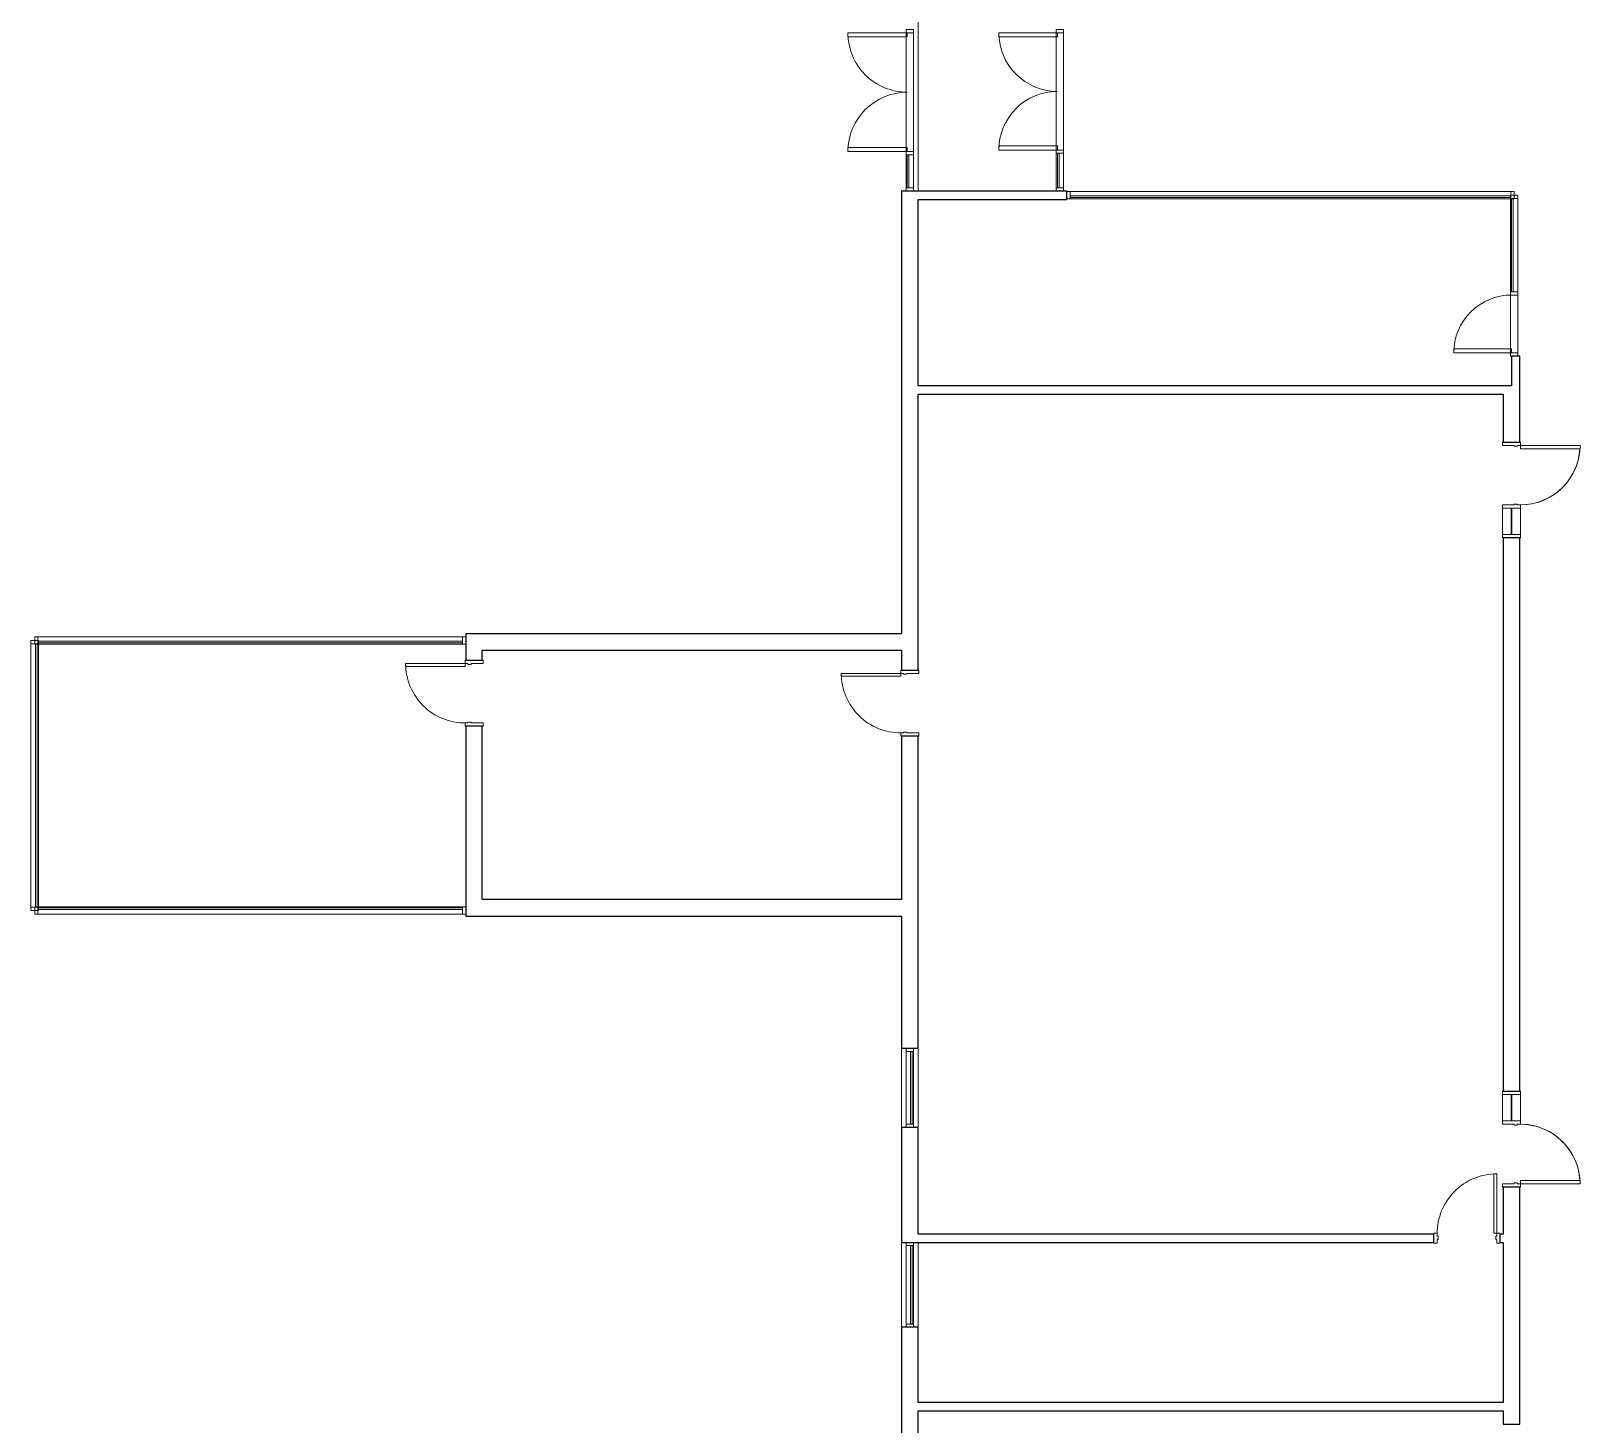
# Model space of a CAD drawing. Header units: inches. Extents: x -805 to 1035, y -5106 to -727.
# Drawn here: x -805 to 133, y -3601 to -2757 of the extents above; entities that cross this region are included whole.
import ezdxf

# ---------------------------------------------------------------- set-up
doc = ezdxf.new("R2010")
doc.units = ezdxf.units.IN
doc.header["$MEASUREMENT"] = 0
for name, color, linetype, lineweight in [('A-DOOR', 31, 'Continuous', 9), ('A-DOOR-FRAM', 31, 'Continuous', 15), ('A-FLOR', 192, 'Continuous', 9), ('A-GLAZ-CURT', 52, 'Continuous', 9), ('A-GLAZ-CWMG', 51, 'Continuous', 9), ('A-WALL', 113, 'Continuous', 9), ('I-WALL', 2, 'Continuous', 9)]:
    doc.layers.add(name, color=color, linetype=linetype, lineweight=lineweight)

# ---------------------------------------------------------------- blocks, each defined once
blk = doc.blocks.new('CW-Single_CE_ - Medium Style-5186058-LEVEL 1 - Map Export')
at = {"layer": 'A-DOOR', "lineweight": 15}
for p, q in [((-17.5, 36.5), (-17.5, 1.5)), ((-15, 36.5), (-17.5, 36.5)), ((-15, 1.5), (-15, 36.5)), ((-17.5, 1.5), (-15, 1.5))]:
    blk.add_line(p, q, dxfattribs=at)
at = {"layer": 'A-DOOR'}
blk.add_arc((-17.5, 1.5), 35, 360, 90, dxfattribs=at)
blk = doc.blocks.new('Rectangular Mullion - 4 1_2_ x 2_ Rectangular_CE_-5146178-LEVEL 1 - Map Export')
at = {"layer": 'A-GLAZ-CWMG'}
for p, q in [((91.07, -2917.21), (91.07, -2952.21)), ((95.57, -2917.21), (95.57, -2952.21))]:
    blk.add_line(p, q, dxfattribs=at)
blk = doc.blocks.new('Rectangular Mullion - 4 1_2_ x 2_ Rectangular_CE_-5186047-LEVEL 1 - Map Export')
at = {"layer": 'A-GLAZ-CWMG', "lineweight": 15}
for p, q in [((-2, 2.25), (0, 2.25)), ((-2, -2.25), (-2, 2.25)), ((0, 2.25), (0, -2.25)), ((0, -2.25), (-2, -2.25))]:
    blk.add_line(p, q, dxfattribs=at)
blk = doc.blocks.new('Rectangular Mullion - 4 1_2_ x 2_ Rectangular_CE_-5186048-LEVEL 1 - Map Export')
at = {"layer": 'A-GLAZ-CWMG', "lineweight": 15}
for p, q in [((0, 2.25), (-2, 2.25)), ((-2, 2.25), (-2, -2.25)), ((0, -2.25), (0, 2.25)), ((-2, -2.25), (0, -2.25))]:
    blk.add_line(p, q, dxfattribs=at)
blk = doc.blocks.new('System Panel - zGlazed-5186059-LEVEL 1 - Map Export')
at = {"layer": 'A-GLAZ-CURT'}
for p, q in [((133.5, 1.5), (-133.5, 1.5)), ((-133.5, 1.5), (-133.5, 0.5)), ((-133.5, 0.5), (133.5, 0.5)), ((133.5, 0.5), (133.5, 1.5))]:
    blk.add_line(p, q, dxfattribs=at)
blk = doc.blocks.new('Rectangular Mullion - 4 1_2_ x 2_ Rectangular_CE_-5137720-LEVEL 1 - Map Export')
at = {"layer": 'A-GLAZ-CWMG'}
for p, q in [((-175.68, -2854.46), (91.32, -2854.46)), ((-175.68, -2858.96), (91.32, -2858.96))]:
    blk.add_line(p, q, dxfattribs=at)
blk = doc.blocks.new('System Panel - zGlazed-5186060-LEVEL 1 - Map Export')
at = {"layer": 'A-GLAZ-CURT'}
for p, q in [((10.5, 1.5), (-10.5, 1.5)), ((-10.5, 1.5), (-10.5, 0.5)), ((-10.5, 0.5), (10.5, 0.5)), ((10.5, 0.5), (10.5, 1.5))]:
    blk.add_line(p, q, dxfattribs=at)
blk = doc.blocks.new('Rectangular Mullion - 4 1_2_ x 2_ Rectangular_CE_-5147203-LEVEL 1 - Map Export')
at = {"layer": 'A-GLAZ-CWMG'}
for p, q in [((-184.13, -2831.39), (-184.13, -2852.39)), ((-179.63, -2831.39), (-179.63, -2852.39))]:
    blk.add_line(p, q, dxfattribs=at)
blk = doc.blocks.new('System Panel - zGlazed-5186055-LEVEL 1 - Map Export')
at = {"layer": 'A-GLAZ-CURT'}
for p, q in [((10, 1.5), (-10, 1.5)), ((-10, 1.5), (-10, 0.5)), ((-10, 0.5), (10, 0.5)), ((10, 0.5), (10, 1.5))]:
    blk.add_line(p, q, dxfattribs=at)
blk = doc.blocks.new('Rectangular Mullion - 4 1_2_ x 2_ Rectangular_CE_-5145051-LEVEL 1 - Map Export')
at = {"layer": 'A-GLAZ-CWMG'}
for p, q in [((829.14, -2831.37), (829.14, -2851.37)), ((833.64, -2831.37), (833.64, -2851.37))]:
    blk.add_line(p, q, dxfattribs=at)
blk = doc.blocks.new('System Panel - zGlazed-5186061-LEVEL 1 - Map Export')
at = {"layer": 'A-GLAZ-CURT'}
for p, q in [((128.625, 1.5), (-128.625, 1.5)), ((-128.625, 1.5), (-128.625, 0.5)), ((-128.625, 0.5), (128.625, 0.5)), ((128.625, 0.5), (128.625, 1.5))]:
    blk.add_line(p, q, dxfattribs=at)
blk = doc.blocks.new('Rectangular Mullion - 4 1_2_ x 2_ Rectangular_CE_-5140833-LEVEL 1 - Map Export')
at = {"layer": 'A-GLAZ-CWMG'}
for p, q in [((-801.11, -3124.13), (-543.86, -3124.13)), ((-801.11, -3128.63), (-543.86, -3128.63))]:
    blk.add_line(p, q, dxfattribs=at)
blk = doc.blocks.new('System Panel - zGlazed-5186062-LEVEL 1 - Map Export')
at = {"layer": 'A-GLAZ-CURT'}
for p, q in [((79.75, 1.5), (-79.75, 1.5)), ((-79.75, 1.5), (-79.75, 0.5)), ((-79.75, 0.5), (79.75, 0.5)), ((79.75, 0.5), (79.75, 1.5))]:
    blk.add_line(p, q, dxfattribs=at)
blk = doc.blocks.new('Rectangular Mullion - 4 1_2_ x 2_ Rectangular_CE_-5140570-LEVEL 1 - Map Export')
at = {"layer": 'A-GLAZ-CWMG'}
for p, q in [((-805.36, -3287.88), (-805.36, -3128.38)), ((-800.86, -3287.88), (-800.86, -3128.38))]:
    blk.add_line(p, q, dxfattribs=at)
blk = doc.blocks.new('System Panel - zGlazed-5186076-LEVEL 1 - Map Export')
at = {"layer": 'A-GLAZ-CURT'}
for p, q in [((28.25, 1.5), (-28.25, 1.5)), ((-28.25, 1.5), (-28.25, 0.5)), ((-28.25, 0.5), (28.25, 0.5)), ((28.25, 0.5), (28.25, 1.5))]:
    blk.add_line(p, q, dxfattribs=at)
blk = doc.blocks.new('Rectangular Mullion - 4 1_2_ x 2_ Rectangular_CE_-5146180-LEVEL 1 - Map Export')
at = {"layer": 'A-GLAZ-CWMG'}
for p, q in [((91.07, -2858.71), (91.07, -2915.21)), ((95.57, -2858.71), (95.57, -2915.21))]:
    blk.add_line(p, q, dxfattribs=at)
blk = doc.blocks.new('Rectangular Mullion - 4 1_2_ x 2_ Rectangular_CE_-5186050-LEVEL 1 - Map Export')
at = {"layer": 'A-GLAZ-CWMG', "lineweight": 15}
for p, q in [((-1, 2.25), (1, 2.25)), ((-1, -2.25), (-1, 2.25)), ((1, 2.25), (1, -2.25)), ((1, -2.25), (-1, -2.25))]:
    blk.add_line(p, q, dxfattribs=at)
blk = doc.blocks.new('Door-Single-Sidelite_CE_ - WD Door-2_ HM Frame-Sidelite-5144361-LEVEL 1 - Map Export')
at = {"layer": 'A-DOOR', "lineweight": 15}
for p, q in [((-36, -0.125), (-36, 0.125)), ((-36, 0.125), (-20, 0.125)), ((-20, 0.125), (-20, -0.125)), ((-20, -0.125), (-36, -0.125))]:
    blk.add_line(p, q, dxfattribs=at)
at = {"layer": 'A-DOOR'}
for p, q in [((16, -5.5), (18, -5.5)), ((16, -41.5), (16, -5.5)), ((18, -5.5), (18, -41.5)), ((18, -41.5), (16, -41.5))]:
    blk.add_line(p, q, dxfattribs=at)
for start, end in [(179.5, 266.789728), (180.5, 270)]:
    blk.add_arc((18, -5.5), 36, start, end, dxfattribs=at)
at = {"layer": 'A-DOOR-FRAM'}
for p, q in [((-38, 5.5), (-36, 5.5)), ((-38, -5.5), (-38, 5.5)), ((-36, 5.5), (-36, -5.5)), ((-20, 5.5), (-18, 5.5)), ((-20, -5.5), (-20, 5.5)), ((-18, 5.5), (-18, -1.5)), ((18, 5.5), (20, 5.5)), ((18, -1.5), (18, 5.5)), ((20, 5.5), (20, -5.5)), ((-36, -5.5), (-38, -5.5)), ((-18, -5.5), (-20, -5.5)), ((-18, -1.5), (-17.5, -1.5)), ((-18, -3.5), (-18, -5.5)), ((-17.5, -3.5), (-18, -3.5)), ((-17.5, -1.5), (-17.5, -3.5)), ((17.5, -1.5), (18, -1.5)), ((17.5, -3.5), (17.5, -1.5)), ((18, -3.5), (17.5, -3.5)), ((18, -5.5), (18, -3.5)), ((20, -5.5), (18, -5.5))]:
    blk.add_line(p, q, dxfattribs=at)
at = {"layer": 'A-DOOR-FRAM', "lineweight": 9}
for p, q in [((-20, 5.5), (-36, 5.5)), ((-36, -5.5), (-20, -5.5))]:
    blk.add_line(p, q, dxfattribs=at)
blk = doc.blocks.new('Door-Single-Sidelite_CE_ - WD Door-2_ HM Frame-Sidelite-5142881-LEVEL 1 - Map Export')
at = {"layer": 'A-DOOR'}
for p, q in [((18, 41.5), (16, 41.5)), ((16, 41.5), (16, 5.5)), ((18, 5.5), (18, 41.5)), ((16, 5.5), (18, 5.5))]:
    blk.add_line(p, q, dxfattribs=at)
at = {"layer": 'A-DOOR', "lineweight": 15}
for p, q in [((-20, 0.125), (-36, 0.125)), ((-36, 0.125), (-36, -0.125)), ((-20, -0.125), (-20, 0.125)), ((-36, -0.125), (-20, -0.125))]:
    blk.add_line(p, q, dxfattribs=at)
at = {"layer": 'A-DOOR'}
for start, end in [(93.210272, 180.5), (90, 179.5)]:
    blk.add_arc((18, 5.5), 36, start, end, dxfattribs=at)
at = {"layer": 'A-DOOR-FRAM'}
for p, q in [((-36, 5.5), (-38, 5.5)), ((-38, 5.5), (-38, -5.5)), ((-36, -5.5), (-36, 5.5)), ((-18, 5.5), (-20, 5.5)), ((-20, 5.5), (-20, -5.5)), ((-18, 3.5), (-18, 5.5)), ((-17.5, 3.5), (-18, 3.5)), ((-18, -5.5), (-18, 1.5)), ((-18, 1.5), (-17.5, 1.5)), ((-17.5, 1.5), (-17.5, 3.5)), ((18, 3.5), (17.5, 3.5)), ((17.5, 3.5), (17.5, 1.5)), ((17.5, 1.5), (18, 1.5)), ((20, 5.5), (18, 5.5)), ((18, 5.5), (18, 3.5)), ((18, 1.5), (18, -5.5)), ((20, -5.5), (20, 5.5)), ((-38, -5.5), (-36, -5.5)), ((-20, -5.5), (-18, -5.5)), ((18, -5.5), (20, -5.5))]:
    blk.add_line(p, q, dxfattribs=at)
at = {"layer": 'A-DOOR-FRAM', "lineweight": 9}
for p, q in [((-36, 5.5), (-20, 5.5)), ((-20, -5.5), (-36, -5.5))]:
    blk.add_line(p, q, dxfattribs=at)
blk = doc.blocks.new('Door-Single_CE_ - HM Door-2_ HM Frame-5141171-LEVEL 1 - Map Export')
at = {"layer": 'A-DOOR'}
for p, q in [((18, 39), (16.25, 39)), ((16.25, 39), (16.25, 3)), ((18, 3), (18, 39)), ((16.25, 3), (18, 3))]:
    blk.add_line(p, q, dxfattribs=at)
at = {"layer": 'A-DOOR', "lineweight": 15}
for p, q in [((18, 39), (16.25, 39)), ((16.25, 39), (16.25, 3)), ((18, 3), (18, 39)), ((18, 3), (16.25, 3))]:
    blk.add_line(p, q, dxfattribs=at)
at = {"layer": 'A-DOOR'}
blk.add_arc((18, 3), 36, 90, 180.5, dxfattribs=at)
blk.add_arc((18, 3), 36, 90, 180.5, dxfattribs=at)
blk.add_arc((18, 3), 36, 90, 180.5, dxfattribs=at)
blk.add_arc((18, 3), 36, 90, 180.5, dxfattribs=at)
at = {"layer": 'A-DOOR-FRAM'}
for p, q in [((-18, 3), (-20, 3)), ((-20, 3), (-20, -3)), ((-18, 1.25), (-18, 3)), ((-17.5, 1.25), (-18, 1.25)), ((-17.5, -0.75), (-17.5, 1.25)), ((18, 1.25), (17.5, 1.25)), ((17.5, 1.25), (17.5, -0.75)), ((20, 3), (18, 3)), ((18, 3), (18, 1.25)), ((20, -3), (20, 3)), ((-20, -3), (-18, -3)), ((-18, -3), (-18, -0.75)), ((-18, -0.75), (-17.5, -0.75)), ((17.5, -0.75), (18, -0.75)), ((18, -0.75), (18, -3)), ((18, -3), (20, -3))]:
    blk.add_line(p, q, dxfattribs=at)
blk = doc.blocks.new('CW-Double_CE_ - Medium Style-5186078-LEVEL 1 - Map Export')
at = {"layer": 'A-DOOR'}
for p, q in [((-33, 37), (-35.5, 37)), ((-35.5, 37), (-35.5, 1.5)), ((-33, 1.5), (-33, 37)), ((33, 1.5), (33, 37)), ((33, 37), (35.5, 37)), ((35.5, 37), (35.5, 1.5)), ((-35.5, 1.5), (-33, 1.5)), ((35.5, 1.5), (33, 1.5))]:
    blk.add_line(p, q, dxfattribs=at)
for centre, start, end in [((-35.5, 1.5), 360, 90), ((35.5, 1.5), 90, 180)]:
    blk.add_arc(centre, 35.5, start, end, dxfattribs=at)
blk = doc.blocks.new('Rectangular Mullion - 4 1_2_ x 2_ Rectangular_CE_-5147206-LEVEL 1 - Map Export')
at = {"layer": 'A-GLAZ-CWMG'}
for p, q in [((-184.13, -2758.39), (-184.13, -2829.39)), ((-179.63, -2758.39), (-179.63, -2829.39))]:
    blk.add_line(p, q, dxfattribs=at)
blk = doc.blocks.new('CW-Double_CE_ - Medium Style-5186079-LEVEL 1 - Map Export')
at = {"layer": 'A-DOOR'}
for p, q in [((-33.5, 37.5), (-36, 37.5)), ((-36, 37.5), (-36, 1.5)), ((-33.5, 1.5), (-33.5, 37.5)), ((33.5, 1.5), (33.5, 37.5)), ((33.5, 37.5), (36, 37.5)), ((36, 37.5), (36, 1.5)), ((-36, 1.5), (-33.5, 1.5)), ((36, 1.5), (33.5, 1.5))]:
    blk.add_line(p, q, dxfattribs=at)
for centre, start, end in [((-36, 1.5), 360, 90), ((36, 1.5), 90, 180)]:
    blk.add_arc(centre, 36, start, end, dxfattribs=at)
blk = doc.blocks.new('Rectangular Mullion - 4 1_2_ x 2_ Rectangular_CE_-5147332-LEVEL 1 - Map Export')
at = {"layer": 'A-GLAZ-CWMG'}
for p, q in [((-275.11, -2758.39), (-275.11, -2830.39)), ((-270.61, -2758.39), (-270.61, -2830.39))]:
    blk.add_line(p, q, dxfattribs=at)
blk = doc.blocks.new('System Panel - zGlazed-5186063-LEVEL 1 - Map Export')
at = {"layer": 'A-GLAZ-CURT'}
for p, q in [((22, 1.5), (-22, 1.5)), ((-22, 1.5), (-22, 0.5)), ((-22, 0.5), (22, 0.5)), ((22, 0.5), (22, 1.5))]:
    blk.add_line(p, q, dxfattribs=at)
blk = doc.blocks.new('Rectangular Mullion - 4 1_2_ x 2_ Rectangular_CE_-5142176-LEVEL 1 - Map Export')
at = {"layer": 'A-GLAZ-CWMG'}
for p, q in [((891.27, -2940.12), (891.27, -2896.12)), ((895.77, -2940.12), (895.77, -2896.12))]:
    blk.add_line(p, q, dxfattribs=at)
blk = doc.blocks.new('Rectangular Mullion - 4 1_2_ x 2_ Rectangular_CE_-5186064-LEVEL 1 - Map Export')
at = {"layer": 'A-GLAZ-CWMG', "lineweight": 15}
for p, q in [((-2, 2.25), (0, 2.25)), ((-2, -2.25), (-2, 2.25)), ((0, 2.25), (0, -2.25)), ((0, -2.25), (-2, -2.25))]:
    blk.add_line(p, q, dxfattribs=at)
blk = doc.blocks.new('Rectangular Mullion - 4 1_2_ x 2_ Rectangular_CE_-5186065-LEVEL 1 - Map Export')
at = {"layer": 'A-GLAZ-CWMG', "lineweight": 15}
for p, q in [((0, 2.25), (-2, 2.25)), ((-2, 2.25), (-2, -2.25)), ((0, -2.25), (0, 2.25)), ((-2, -2.25), (0, -2.25))]:
    blk.add_line(p, q, dxfattribs=at)
blk = doc.blocks.new('System Panel - zGlazed-5186081-LEVEL 1 - Map Export')
at = {"layer": 'A-GLAZ-CURT'}
for p, q in [((23.73, 1.5), (-23.73, 1.5)), ((-23.73, 1.5), (-23.73, 0.5)), ((-23.73, 0.5), (23.73, 0.5)), ((23.73, 0.5), (23.73, 1.5))]:
    blk.add_line(p, q, dxfattribs=at)
blk = doc.blocks.new('Rectangular Mullion - 4 1_2_ x 2_ Rectangular_CE_-5165028-LEVEL 1 - Map Export')
at = {"layer": 'A-GLAZ-CWMG'}
for p, q in [((-275.11, -3540.38), (-275.11, -3492.93)), ((-270.61, -3540.38), (-270.61, -3492.93))]:
    blk.add_line(p, q, dxfattribs=at)
blk = doc.blocks.new('Door-Single_CE_ - HM Door-2_ HM Frame-5141952-LEVEL 1 - Map Export')
at = {"layer": 'A-DOOR'}
for p, q in [((18, 41.5), (16.25, 41.5)), ((16.25, 41.5), (16.25, 5.5)), ((18, 5.5), (18, 41.5)), ((16.25, 5.5), (18, 5.5))]:
    blk.add_line(p, q, dxfattribs=at)
at = {"layer": 'A-DOOR', "lineweight": 15}
for p, q in [((18, 41.5), (16.25, 41.5)), ((16.25, 41.5), (16.25, 5.5)), ((18, 5.5), (18, 41.5)), ((18, 5.5), (16.25, 5.5))]:
    blk.add_line(p, q, dxfattribs=at)
at = {"layer": 'A-DOOR'}
blk.add_arc((18, 5.5), 36, 90, 180.5, dxfattribs=at)
blk.add_arc((18, 5.5), 36, 90, 180.5, dxfattribs=at)
blk.add_arc((18, 5.5), 36, 90, 180.5, dxfattribs=at)
blk.add_arc((18, 5.5), 36, 90, 180.5, dxfattribs=at)
at = {"layer": 'A-DOOR-FRAM'}
for p, q in [((-18, 5.5), (-20, 5.5)), ((-20, 5.5), (-20, -5.5)), ((-18, 3.75), (-18, 5.5)), ((-17.5, 3.75), (-18, 3.75)), ((-18, -5.5), (-18, 1.75)), ((-18, 1.75), (-17.5, 1.75)), ((-17.5, 1.75), (-17.5, 3.75)), ((18, 3.75), (17.5, 3.75)), ((17.5, 3.75), (17.5, 1.75)), ((17.5, 1.75), (18, 1.75)), ((20, 5.5), (18, 5.5)), ((18, 5.5), (18, 3.75)), ((18, 1.75), (18, -5.5)), ((20, -5.5), (20, 5.5)), ((-20, -5.5), (-18, -5.5)), ((18, -5.5), (20, -5.5))]:
    blk.add_line(p, q, dxfattribs=at)

msp = doc.modelspace()

# ---------------------------------------------------------------- linework, layer by layer
at = {"layer": 'A-FLOR'}
msp.add_line((-267.86, -2735.39), (-267.86, -2854.39), dxfattribs=at)
at = {"layer": 'A-WALL', "lineweight": 25}
for p, q in [((-267.86, -2854.39), (-277.86, -2854.39)), ((-277.86, -2854.39), (-277.86, -3122.38)), ((-267.86, -2972.21), (-267.86, -2859.39)), ((91.78, -2972.21), (86.78, -2972.21)), ((96.78, -3006.28), (96.78, -2972.21)), ((-267.86, -3144.38), (-267.86, -2977.21)), ((86.78, -2977.21), (86.78, -3006.28)), ((86.78, -3006.28), (96.78, -3006.28)), ((96.78, -3064.28), (86.78, -3064.28)), ((86.78, -3064.28), (86.78, -3399.43)), ((96.78, -3399.43), (96.78, -3064.28)), ((-277.86, -3122.38), (-541.86, -3122.38)), ((-541.86, -3122.38), (-541.86, -3138.38)), ((-531.86, -3132.38), (-277.86, -3132.38)), ((-531.86, -3138.38), (-531.86, -3132.38)), ((-277.86, -3132.38), (-277.86, -3144.38)), ((-541.86, -3138.38), (-531.86, -3138.38)), ((-277.86, -3144.38), (-267.86, -3144.38)), ((-541.86, -3178.38), (-541.86, -3293.38)), ((-531.86, -3178.38), (-541.86, -3178.38)), ((-531.86, -3283.38), (-531.86, -3178.38)), ((-267.86, -3184.38), (-277.86, -3184.38)), ((-277.86, -3184.38), (-277.86, -3283.38)), ((-267.86, -3373.38), (-267.86, -3184.38)), ((-277.86, -3283.38), (-531.86, -3283.38)), ((-541.86, -3293.38), (-277.86, -3293.38)), ((-277.86, -3293.38), (-277.86, -3373.38)), ((-277.86, -3373.38), (-267.86, -3373.38)), ((86.78, -3399.43), (96.78, -3399.43)), ((-267.86, -3421.38), (-277.86, -3421.38)), ((-277.86, -3421.38), (-277.86, -3490.93)), ((-267.86, -3485.93), (-267.86, -3421.38)), ((96.78, -3457.43), (86.78, -3457.43)), ((86.78, -3457.43), (86.78, -3485.93)), ((96.78, -3600.93), (96.78, -3457.43)), ((-277.86, -3490.93), (-267.86, -3490.93)), ((86.78, -3490.93), (86.78, -3587.93)), ((-267.86, -3542.38), (-277.86, -3542.38)), ((-277.86, -3542.38), (-277.86, -3610.93)), ((-267.86, -3587.93), (-267.86, -3542.38)), ((-267.86, -3610.93), (-267.86, -3592.93)), ((86.78, -3592.93), (86.78, -3600.93)), ((86.78, -3600.93), (96.78, -3600.93))]:
    msp.add_line(p, q, dxfattribs=at)
at = {"layer": 'A-WALL'}
for p, q in [((-277.86, -3421.38), (-277.86, -3373.38)), ((-267.86, -3373.38), (-267.86, -3421.38)), ((-277.86, -3542.38), (-277.86, -3490.93)), ((-267.86, -3490.93), (-267.86, -3542.38))]:
    msp.add_line(p, q, dxfattribs=at)
at = {"layer": 'I-WALL', "lineweight": 25}
for p, q in [((-177.68, -2854.39), (-267.86, -2854.39)), ((-267.86, -2859.39), (-177.68, -2859.39)), ((-177.68, -2859.39), (-177.68, -2854.39)), ((96.78, -2954.21), (91.78, -2954.21)), ((91.78, -2954.21), (91.78, -2972.21)), ((96.78, -2972.21), (96.78, -2954.21)), ((86.78, -2972.21), (-267.86, -2972.21)), ((-267.86, -2977.21), (86.78, -2977.21)), ((44.78, -3485.93), (-267.86, -3485.93)), ((-267.86, -3490.93), (44.78, -3490.93)), ((44.78, -3490.93), (44.78, -3485.93)), ((86.78, -3485.93), (84.78, -3485.93)), ((84.78, -3485.93), (84.78, -3490.93)), ((84.78, -3490.93), (86.78, -3490.93)), ((86.78, -3587.93), (-267.86, -3587.93)), ((-267.86, -3592.93), (86.78, -3592.93))]:
    msp.add_line(p, q, dxfattribs=at)

# ---------------------------------------------------------------- block references
at = {"layer": 'A-DOOR'}
for name, p, rotation in [('CW-Double_CE_ - Medium Style-5186079-LEVEL 1 - Map Export', (-272.86, -2794.39), 90.0000000000001), ('CW-Double_CE_ - Medium Style-5186078-LEVEL 1 - Map Export', (-181.88, -2793.89), 89.99999999999991), ('Door-Single-Sidelite_CE_ - WD Door-2_ HM Frame-Sidelite-5144361-LEVEL 1 - Map Export', (91.78, -3026.28), 89.99999999999991), ('Door-Single_CE_ - HM Door-2_ HM Frame-5141952-LEVEL 1 - Map Export', (-536.86, -3158.38), 90.0000000000001), ('Door-Single_CE_ - HM Door-2_ HM Frame-5141952-LEVEL 1 - Map Export', (-272.86, -3164.38), 90.0000000000001), ('Door-Single-Sidelite_CE_ - WD Door-2_ HM Frame-Sidelite-5142881-LEVEL 1 - Map Export', (91.78, -3437.43), 269.9999999999999)]:
    msp.add_blockref(name, p, dxfattribs=dict(at, rotation=rotation))
at = {"layer": 'A-DOOR', "lineweight": 15, "rotation": 89.99999999999991}
msp.add_blockref('CW-Single_CE_ - Medium Style-5186058-LEVEL 1 - Map Export', (93.32, -2934.71), dxfattribs=at)
at = {"layer": 'A-DOOR'}
msp.add_blockref('Door-Single_CE_ - HM Door-2_ HM Frame-5141171-LEVEL 1 - Map Export', (64.78, -3488.43), dxfattribs=at)
at = {"layer": 'A-GLAZ-CURT'}
for name, p, rotation in [('System Panel - zGlazed-5186055-LEVEL 1 - Map Export', (-272.86, -2842.39), 90.0000000000001), ('System Panel - zGlazed-5186060-LEVEL 1 - Map Export', (-181.88, -2841.89), 89.99999999999991), ('System Panel - zGlazed-5186059-LEVEL 1 - Map Export', (-42.18, -2856.71), 180), ('System Panel - zGlazed-5186076-LEVEL 1 - Map Export', (93.32, -2886.96), 89.99999999999991), ('System Panel - zGlazed-5186062-LEVEL 1 - Map Export', (-803.11, -3208.13), 269.9999999999999), ('System Panel - zGlazed-5186061-LEVEL 1 - Map Export', (-672.48, -3126.38), 180), ('System Panel - zGlazed-5186063-LEVEL 1 - Map Export', (-272.86, -3397.38), 270.0000000000001), ('System Panel - zGlazed-5186081-LEVEL 1 - Map Export', (-272.86, -3516.66), 270.0000000000001)]:
    msp.add_blockref(name, p, dxfattribs=dict(at, rotation=rotation))
msp.add_blockref('System Panel - zGlazed-5186061-LEVEL 1 - Map Export', (-672.48, -3289.88), dxfattribs=at)
at = {"layer": 'A-GLAZ-CWMG', "extrusion": (0, 0, -1)}
for name, p, rotation in [('Rectangular Mullion - 4 1_2_ x 2_ Rectangular_CE_-5186050-LEVEL 1 - Map Export', (272.86, -2757.39), 89.99999999999991), ('Rectangular Mullion - 4 1_2_ x 2_ Rectangular_CE_-5186050-LEVEL 1 - Map Export', (181.88, -2757.39), 90.00000000000007), ('Rectangular Mullion - 4 1_2_ x 2_ Rectangular_CE_-5186050-LEVEL 1 - Map Export', (272.86, -2831.39), 89.99999999999991), ('Rectangular Mullion - 4 1_2_ x 2_ Rectangular_CE_-5186050-LEVEL 1 - Map Export', (181.88, -2830.39), 90.00000000000007), ('Rectangular Mullion - 4 1_2_ x 2_ Rectangular_CE_-5186047-LEVEL 1 - Map Export', (-93.32, -2856.71), 90.00000000000007), ('Rectangular Mullion - 4 1_2_ x 2_ Rectangular_CE_-5186050-LEVEL 1 - Map Export', (-93.32, -2916.21), 90.00000000000007), ('Rectangular Mullion - 4 1_2_ x 2_ Rectangular_CE_-5186047-LEVEL 1 - Map Export', (803.11, -3289.88), 270.0000000000001), ('Rectangular Mullion - 4 1_2_ x 2_ Rectangular_CE_-5186047-LEVEL 1 - Map Export', (541.86, -3289.88), 180), ('Rectangular Mullion - 4 1_2_ x 2_ Rectangular_CE_-5186064-LEVEL 1 - Map Export', (272.86, -3421.38), 269.9999999999999), ('Rectangular Mullion - 4 1_2_ x 2_ Rectangular_CE_-5186064-LEVEL 1 - Map Export', (272.86, -3542.38), 269.9999999999999)]:
    msp.add_blockref(name, p, dxfattribs=dict(at, rotation=rotation))
at = {"layer": 'A-GLAZ-CWMG'}
for name, p in [('Rectangular Mullion - 4 1_2_ x 2_ Rectangular_CE_-5147332-LEVEL 1 - Map Export', (0, 0)), ('Rectangular Mullion - 4 1_2_ x 2_ Rectangular_CE_-5147206-LEVEL 1 - Map Export', (0, 0)), ('Rectangular Mullion - 4 1_2_ x 2_ Rectangular_CE_-5145051-LEVEL 1 - Map Export', (-1104.25, -1.02)), ('Rectangular Mullion - 4 1_2_ x 2_ Rectangular_CE_-5147203-LEVEL 1 - Map Export', (0, 0)), ('Rectangular Mullion - 4 1_2_ x 2_ Rectangular_CE_-5137720-LEVEL 1 - Map Export', (0, 0)), ('Rectangular Mullion - 4 1_2_ x 2_ Rectangular_CE_-5146180-LEVEL 1 - Map Export', (0, 0)), ('Rectangular Mullion - 4 1_2_ x 2_ Rectangular_CE_-5186048-LEVEL 1 - Map Export', (93.32, -2856.71)), ('Rectangular Mullion - 4 1_2_ x 2_ Rectangular_CE_-5146178-LEVEL 1 - Map Export', (0, 0)), ('Rectangular Mullion - 4 1_2_ x 2_ Rectangular_CE_-5140833-LEVEL 1 - Map Export', (0, 0)), ('Rectangular Mullion - 4 1_2_ x 2_ Rectangular_CE_-5186048-LEVEL 1 - Map Export', (-541.86, -3126.38)), ('Rectangular Mullion - 4 1_2_ x 2_ Rectangular_CE_-5140570-LEVEL 1 - Map Export', (0, 0)), ('Rectangular Mullion - 4 1_2_ x 2_ Rectangular_CE_-5142176-LEVEL 1 - Map Export', (-1166.38, -479.26)), ('Rectangular Mullion - 4 1_2_ x 2_ Rectangular_CE_-5165028-LEVEL 1 - Map Export', (0, 0))]:
    msp.add_blockref(name, p, dxfattribs=at)
for name, p, rotation in [('Rectangular Mullion - 4 1_2_ x 2_ Rectangular_CE_-5186048-LEVEL 1 - Map Export', (-272.86, -2854.39), 270.0000000000001), ('Rectangular Mullion - 4 1_2_ x 2_ Rectangular_CE_-5186048-LEVEL 1 - Map Export', (-181.88, -2854.39), 269.9999999999999), ('Rectangular Mullion - 4 1_2_ x 2_ Rectangular_CE_-5186048-LEVEL 1 - Map Export', (93.32, -2954.21), 269.9999999999999), ('Rectangular Mullion - 4 1_2_ x 2_ Rectangular_CE_-5186048-LEVEL 1 - Map Export', (-803.11, -3126.38), 89.99999999999991), ('Rectangular Mullion - 4 1_2_ x 2_ Rectangular_CE_-5186048-LEVEL 1 - Map Export', (-803.11, -3289.88), 180), ('Rectangular Mullion - 4 1_2_ x 2_ Rectangular_CE_-5140833-LEVEL 1 - Map Export', (-1344.96, -6416.26), 180), ('Rectangular Mullion - 4 1_2_ x 2_ Rectangular_CE_-5186065-LEVEL 1 - Map Export', (-272.86, -3373.38), 90.0000000000001), ('Rectangular Mullion - 4 1_2_ x 2_ Rectangular_CE_-5186065-LEVEL 1 - Map Export', (-272.86, -3490.93), 90.0000000000001)]:
    msp.add_blockref(name, p, dxfattribs=dict(at, rotation=rotation))
at = {"layer": 'A-GLAZ-CWMG', "extrusion": (0, 0, -1)}
for p in [(177.68, -2856.71), (803.11, -3126.38)]:
    msp.add_blockref('Rectangular Mullion - 4 1_2_ x 2_ Rectangular_CE_-5186047-LEVEL 1 - Map Export', p, dxfattribs=at)

doc.saveas('drawing.dxf')
